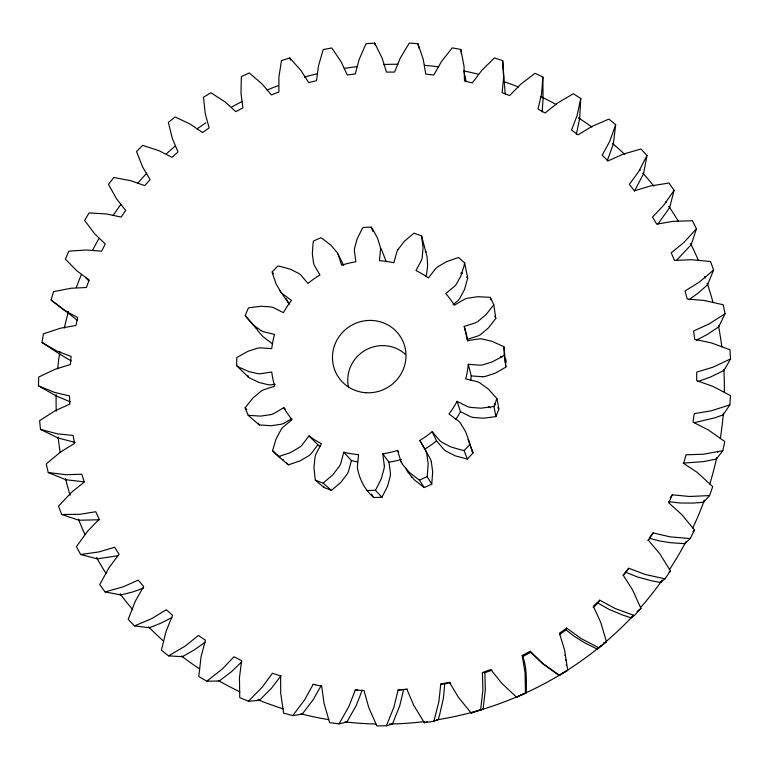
<?xml version="1.0" encoding="UTF-8"?>
<svg xmlns="http://www.w3.org/2000/svg" width="769" height="769" viewBox="0 0 769 769"><rect width="100%" height="100%" fill="white"/><g stroke="black" fill="none" stroke-linecap="round" stroke-linejoin="round"><path stroke-width="1.15" d="M70.171 401.774L56.127 395.92L38.45 385.827L38.719 377.041L55.243 369.216L70.364 364.525L71.104 356.46L56.944 351.039L42.026 342.474L43.42 333.823L60.568 328.19L75.958 325.47L77.717 317.578L64.558 310.416L51.081 300.045L53.542 291.653L71.046 288.25L86.455 287.5L89.185 279.906L77.236 271.149L65.365 259.163L68.864 251.165L86.426 249.983L101.614 251.194L105.276 244.004L94.693 233.805L84.609 220.434L89.069 212.926L106.43 213.965L121.166 217.079L125.683 210.398L116.619 198.94L108.467 184.397L113.802 177.495L130.701 180.705L144.764 185.637L150.07 179.562L142.65 167.036L136.526 151.551L142.659 145.36L158.847 150.657L172.025 157.318L178.023 151.935L172.362 138.555L168.353 122.377L175.188 116.975L190.424 124.251L202.526 132.528L209.139 127.914L205.304 113.879L203.468 97.259L210.908 92.722L224.961 101.864L235.804 111.62L242.927 107.843L240.985 93.366L241.351 76.554L249.281 72.949L261.95 83.821L271.37 94.895L278.897 92.011L278.887 77.313L281.464 60.578L289.769 57.944L300.852 70.373L308.705 82.61L316.53 80.658L318.462 65.971L323.211 49.552L331.775 47.957L341.109 61.751L347.261 74.958L355.259 73.978L359.123 59.521L366.006 43.689L374.714 43.141L382.126 58.108L386.471 72.084L394.535 72.094L400.284 58.108L409.223 43.093L417.932 43.622L423.296 59.53L425.747 74.064L433.754 75.074L441.329 61.78L452.22 47.851L460.814 49.456L464.005 66.067L464.495 80.928L472.32 82.937L481.644 70.556L494.352 57.944L502.686 60.616L503.628 77.669L502.109 92.636L509.626 95.616L520.584 84.359L534.945 73.295L542.885 77.015L541.53 94.231L538.002 109.054L545.086 112.985L557.525 103.065L573.347 93.751L580.768 98.48L579.643 118.58L576.308 134.373M542.885 77.015L543.058 99.288L542.126 111.89M56.127 395.92L56.147 394.862M450.48 682.632L444.751 683.872L443.357 698.512L439.58 715.016L438.167 719.63L433.899 721.274L424.353 722.706L413.809 705.442L406.878 689.264L398.092 689.995L393.939 707.076L386.423 725.773L376.829 725.907L368.716 707.442L364.025 690.533L355.268 690.081L348.934 706.394L339.071 723.84L329.622 722.677L324.066 703.375L321.673 686.054L313.118 684.439L304.745 699.684L292.768 715.583L283.636 713.171L280.704 693.388L280.618 675.98L272.437 673.25L262.219 687.169L248.397 701.241L239.755 697.646L239.447 677.749L241.629 660.581L233.959 656.793L222.135 669.165L206.755 681.19L198.758 676.489L201.045 656.851L205.41 640.212L198.383 635.463L185.194 646.085L168.584 655.89L161.365 650.209L166.142 631.157L172.564 615.335L166.306 609.721L152.022 618.459L134.508 625.918L128.183 619.362L135.315 601.223L143.64 586.478L138.237 580.124L123.146 586.853L105.074 591.899L99.73 584.613L109.025 567.676L119.07 554.218L114.6 547.249L98.99 551.911L80.687 554.516L76.41 546.634L87.656 531.158L99.201 519.2L95.731 511.731L79.88 514.298L61.674 514.49L58.511 506.156L71.479 492.352L84.282 482.057L81.85 474.242L66.038 474.713L48.245 472.541L46.217 463.918L60.645 451.97L74.478 443.453L73.103 435.427L57.588 433.851L40.497 429.41L39.623 420.633L55.243 410.694L69.844 404.061L69.527 395.948L54.58 392.401L38.45 385.827M491.891 670.174L484.864 672.74L485.345 689.735L483.095 709.133L471.253 713.084L458.449 697.358L449.394 682.228L440.752 684.131L438.888 701.664L433.899 721.274M480.558 710.373L482.903 690.226L482.403 672.567L490.747 669.511L501.773 683.314L516.585 697.195L525.458 693.254L525.092 672.942L522.238 655.496L530.101 651.353L542.885 663.551L559.447 675.326L567.705 670.222L564.619 650.151L559.457 633.252L566.695 628.09L580.989 638.472L598.955 647.911L606.453 641.759L600.704 622.304L593.322 606.27L599.791 600.205L615.325 608.577L634.348 615.517L640.923 608.442L632.627 589.967L623.178 575.106L628.754 568.253L645.22 574.472L664.935 578.817L670.472 570.954L659.802 553.815L648.478 540.376L653.054 532.888L670.126 536.858L690.149 538.55L694.542 530.072L681.719 514.567L668.751 502.801L672.26 494.813L689.61 496.495L709.547 495.563L712.728 486.633L697.291 472.445L683.112 463.063M525.458 693.254L526.323 692.648C526.304 680.392 527.13 666.685 522.238 655.496M723.341 413.155L723.196 414.837L714.959 417.788L694.071 422.719M723.196 414.837L729.839 404.869L730.492 395.583L712.94 386.384L696.685 380.607L696.743 372.1L713.017 367.169L730.55 358.931L729.935 349.722L711.46 342.936L694.715 339.331L693.619 330.968L708.951 324.047L725.061 313.733L723.216 304.784L704.164 300.458L687.226 299.035L685.035 290.961L699.156 282.242L713.584 270.092L710.575 261.547L691.283 259.701L674.461 260.441L671.212 252.799L683.92 242.466L696.464 228.739L692.36 220.741L673.163 221.347L656.726 224.173L652.516 217.089L663.618 205.371L674.096 190.356L668.992 183.032L650.218 186.011L634.444 190.827L629.35 184.406L638.703 171.535L646.989 155.53L640.99 148.984L622.938 154.223L608.058 160.913L602.185 155.242L609.673 141.467L615.681 124.761L608.904 119.089L591.842 126.452L578.086 134.844L571.55 130.009L577.077 115.59L580.768 98.48M607.193 160.971L613.326 144.072L615.681 124.761M71.248 360.978L59.482 354.009L59.79 351.914M407.368 689.245L403.667 689.524L399.678 705.961L392.45 723.965L386.423 725.773M405.955 468.177L406.541 469.772A19.975 19.754 -30.3 0 0 407.887 472.185L414.51 480.029L424.248 487.556L431.755 484.191L427.208 476.665L428.179 463.89L426.747 453.306A20.744 20.484 -35.1 0 0 425.834 450.586L419.807 440.426A99.518 96.615 -29.2 0 0 432.188 431.678L439.858 440.666A20.734 20.427 -16.8 0 0 442.137 442.425L450.788 446.904L461.669 450.086L464.12 450.528L467.1 447.481L469.984 444.357L469.388 441.954L465.505 431.428L460.458 423.171A20.744 20.465 -20.3 0 0 458.545 421.037L449 414.039A99.518 96.615 -29.2 0 0 457.065 401.341L467.667 406.647A20.686 20.254 -11.8 0 0 470.455 407.387M431.755 484.191L432.687 471.887L431.303 461.688M421.383 260.441L415.981 270.544A99.518 96.615 -29.2 0 1 428.458 277.926L435.456 268.823A20.35 19.59 -16.2 0 1 437.638 266.92L446.26 261.806L457.411 257.846L458.593 257.548L462.034 260.537L464.63 262.95L463.928 266.42L460.814 276.013L456.517 283.876A20.302 19.513 -17.3 0 1 454.767 286.078L445.78 293.556A99.518 96.615 -29.2 0 1 454.383 305.206L464.514 299.237A20.494 19.85 -13.2 0 1 467.216 298.295L477.693 296.699L490.324 297.363L493.794 304.726L495.803 318.462L488.363 327.969L480.577 334.525A19.696 19.081 -13.6 0 1 478.174 335.88L467.321 339.379A95.856 93.26 -29.2 0 1 467.84 341.061M464.63 262.95L467.696 278.099L464.524 289.471L459.891 298.295A19.561 18.85 -16.9 0 1 458.199 300.419L453.056 304.745M634.435 191.097L643.518 173.881L646.989 155.53M278.416 456.661L290.422 452.614L299.622 447.222A20.532 19.907 -45.7 0 0 301.794 445.338L309.023 435.917L317.885 444.847L310.926 453.912A19.773 19.206 -46.3 0 1 308.83 455.738L299.977 460.929L288.413 464.822L276.167 454.556L272.649 450.355L276.129 438.811L281.146 429.438A20.571 19.994 -46.3 0 1 282.944 427.199L292.037 419.634A99.518 96.615 -29.2 0 1 283.78 407.676L273.629 413.664A20.378 19.648 -43 0 1 270.948 414.587M718.054 451.288L717.823 452.393M716.66 457.93L716.41 459.035L703.606 461.611L683.728 463.082L686.044 454.806L703.356 454.21L722.831 450.701L724.754 441.512L708.46 430.025L693.013 422.133L694.234 413.635L711.171 410.829L729.839 404.869M657.947 224.029L669.645 207.601L674.096 190.356M315.309 480.154L323.095 483.143L332.823 474.771L339.379 466.254A20.648 20.157 -46.9 0 0 340.686 463.669L343.801 452.22L351.414 460.583L348.434 471.56A19.879 19.446 -47.7 0 1 347.155 474.108L340.859 482.317L331.497 490.372L323.989 487.488L315.309 480.154L313.954 467.562L315.04 456.978A20.676 20.234 -46.7 0 1 315.857 454.229L321.471 443.761A99.518 96.615 -29.2 0 1 309.023 435.917M77.275 320.317L68.124 312.973L68.412 311.954M362.237 690.187L356.124 705.721L346.829 722.11L339.071 723.84M676.605 260.278L691.177 244.734L696.464 228.739M493.794 304.726L486.066 314.588L477.972 321.394A20.446 19.763 -14.1 0 1 475.482 322.797L464.216 326.441A99.518 96.615 -29.2 0 1 467.571 340.648L479.298 338.869A20.628 20.1 -11.5 0 1 482.163 339.004L492.054 341.321L502.907 346.261L503.964 346.886L504.185 351.52L504.243 355.134L501.167 357.191L491.843 362.055L482.98 364.794A20.59 20.023 -11.9 0 1 480.116 365.169L468.263 364.314A99.518 96.615 -29.2 0 1 465.754 378.906L477.222 381.674A20.715 20.321 -12.7 0 1 479.885 382.924L488.478 389.172L496.937 398.611L493.929 406.465L495.967 416.587L483.691 418.221L473.358 417.471A19.917 19.533 -10.9 0 1 470.676 416.75L460.468 411.617L457.065 401.341M496.937 398.611L498.86 409.021L495.967 416.587M704.375 500.129L703.587 502.272L693.58 503.051L680.344 503.022L668.588 501.705M559.476 634.588L566.013 629.917L566.695 628.09M272.649 343.772A19.398 18.6 -35.8 0 1 271.495 343.157L262.806 336.447L257.884 330.872L256.423 328.171M261.037 330.564L254.001 325.46L247.31 318.299L245.263 315.521L246.57 312.214L248.377 308.004L249.541 307.725L261.018 306.254L270.765 306.927A20.157 19.292 -36.9 0 1 273.418 307.619L283.444 312.647A99.518 96.615 -29.2 0 1 291.48 300.4L282.502 293.806A20.061 19.148 -31.7 0 1 280.723 291.797L276.109 284.021L272.697 274.139L272.188 271.899L275.004 268.929L277.897 266.036L280.214 266.42L290.461 269.256L298.632 273.36A20.071 19.167 -33 0 1 300.775 274.994L307.956 283.425A99.518 96.615 -29.2 0 1 319.991 274.975L314.367 265.449A20.052 19.138 -27.6 0 1 313.521 262.911L312.329 253.914L313.031 243.398L313.435 241.11L317.145 239.361L320.904 237.727L322.865 238.948L331.112 245.417L336.976 252.299A20.052 19.129 -28.9 0 1 338.302 254.626M689.159 299.612L698.3 292.941L707.653 284.713L713.584 270.092M425.642 276.504L426.016 275.629A19.436 18.658 -20.7 0 0 426.757 273.082L427.641 265.545L427.093 256.827L421.566 235.852L413.895 233.19L404.456 241.235L398.121 249.387M321.163 685.564L313.243 699.607L302.207 714.161L292.768 715.583M696.147 340.34L707.326 334.428L718.669 326.873L725.061 313.733M685.688 542.174L685.958 541.664M685.419 542.683L684.881 543.702L670.087 542.664L659.071 540.867L649.469 538.319M697.781 381.597L710.594 376.993L723.917 370.504L730.55 358.931M648.373 539.588L647.825 540.492M343.801 452.22A99.518 96.615 -29.2 0 0 358.546 454.652L357.383 466.447A20.734 20.417 -42.7 0 0 357.681 469.301C359.777 480.087 365.362 490.372 373.772 497.533L381.933 497.293L387.557 486.239L390.258 476.261A19.946 19.638 -45.7 0 0 390.46 473.493L388.96 462.188L382.779 453.854A99.518 96.615 -29.2 0 0 397.515 450.432L398.765 452.316M366.976 490.545L375.455 490.286L381.299 478.818L384.116 468.456A20.725 20.359 -44.7 0 0 384.327 465.581M281.108 675.701L271.515 688.207L259.413 700.357L248.397 701.241M283.751 423.373A19.638 18.975 -43.4 0 1 281.156 424.257L271.169 425.718L259.249 424.949L248.214 415.327L245.08 407.849L252.953 397.977L261.056 391.19A20.427 19.734 -43.9 0 1 263.536 389.796L274.648 386.201A99.518 96.615 -29.2 0 1 271.755 372.013L260.297 373.753A20.244 19.417 -39.5 0 1 257.519 373.609L248.877 371.6L239.755 367.553L236.737 365.775L236.679 362.228L236.756 357.672L237.756 356.979L248.041 351.27L257.519 348.203A20.282 19.485 -40.7 0 1 260.297 347.838L271.717 348.655A99.518 96.615 -29.2 0 1 274.533 334.4L263.565 331.747A20.129 19.244 -35.7 0 1 261.047 330.555M593.216 607.472L597.878 603.069L599.791 600.205M670.299 497.697L672.26 494.813M623.111 575.616L625.774 572.299L637.712 577.067L651.718 580.835L660.59 582.479L662.282 580.124A336.034 327.988 -29.2 0 1 640.75 607.327M649.18 538.223L653.054 532.888M625.774 572.299L628.754 568.253M716.41 459.035L722.831 450.701M703.587 502.272L709.547 495.563M467.994 439.387L472.925 453.085L467.283 459.035L455.315 455.863L446.107 451.211A19.965 19.696 -15.9 0 1 443.905 449.519L436.532 440.839L432.188 431.678M637.078 611.442L640.923 608.442M241.831 661.763L231.507 671.673L219.232 681.036L206.755 681.19M633.137 615.709L631.138 617.824L622.534 615.008L609.106 609.404L597.878 603.069M692.984 531.629L694.542 530.072M684.881 543.702L690.149 538.55M668.953 572.271L670.472 570.954M660.59 582.479L664.935 578.817M606.453 641.759L603.386 643.836M601.147 645.7L598.888 647.546M598.436 647.911L597.071 649.007L585.084 643.019L574.789 636.684L566.013 629.917M205.015 642.307L194.326 649.892L182.368 656.668L168.584 655.89M631.138 617.824L634.348 615.517M503.964 346.886L505.887 367.101L495.226 373.205L485.412 376.397M516.585 697.195L519.921 695.512M291.864 418.596L283.742 423.363M530.101 651.353L542.385 663.484L559.034 675.393L567.705 670.222M171.891 617.536L161.106 623.092L149.436 627.764L134.508 625.918M597.071 649.007L598.955 647.911M530.783 652.314L523.208 656.303M427.208 476.665L419.403 480.164L409.3 472.358L402.418 464.226M471.253 713.084L474.137 711.738M526.323 692.648L520.459 695.282M143.572 588.102L132.96 591.88L120.954 594.956L105.074 591.899M424.353 722.706L427.131 721.687M483.095 709.133L480.298 709.97M479.741 710.143L478.068 710.633M476.943 710.95L475.819 711.267M270.948 414.597L260.585 416.116L248.214 415.327M460.727 273.168L461.871 272.889L462.621 273.514M117.868 555.718L97.327 558.88L80.687 554.516M493.929 406.465L481.173 408.176L470.455 407.397M438.167 719.63L436.446 719.909M275.196 384.25L270.832 384.846A19.504 18.754 -39.8 0 1 268.15 384.711L258.99 382.462L249.06 377.723L236.737 365.775M434.149 720.265L434.725 720.178M99.759 519.748L78.88 520.238L61.674 514.49M398.092 689.995L403.667 689.524M355.268 690.081L357.652 689.918M440.752 684.131L444.751 683.872M482.653 376.743L471.243 375.916L468.263 364.314M313.118 684.439L315.29 684.372M392.45 723.965L391.296 723.994A336.034 327.988 -29.2 0 0 424.69 721.562M398.131 249.387A20.215 19.379 -19.7 0 0 396.852 251.848L393.882 262.767A99.518 96.615 -29.2 0 0 379.434 260.662L380.54 249.492A20.081 19.177 -24.9 0 0 380.232 246.811L377.56 238.15L372.513 228.989L371.196 227.115L367.111 227.259L363.035 227.518L361.776 229.518L357.037 239.149L354.624 248.041A20.109 19.215 -23.6 0 0 354.403 250.742L355.864 261.768A99.518 96.615 -29.2 0 0 341.59 265.209L338.293 254.635M390.719 724.014L389.556 724.033M84.225 481.884L65.798 479.721L48.245 472.541M482.403 672.567L484.864 672.74M346.829 722.11L345.118 721.918M75.141 442.425L58.213 438.051L40.497 429.41M302.207 714.161L301.102 713.882M503.753 81.629L504.435 83.312L505.156 93.981M425.257 251.54L426.17 251.886M259.413 700.357L258.365 699.934M540.694 96.586L541.645 97.048M500.408 356.355L501.994 357.133M542.126 97.279L543.077 97.74M219.232 681.036L218.261 680.488M504.589 358.546L505.608 359.142M578.759 117.993L579.643 118.58M42.026 342.474L59.482 354.009M488.613 406.455L490.43 407.849M51.081 300.045L68.124 312.973M182.368 656.668L181.494 655.986M272.534 450.951L279.954 457.036M612.518 143.37L613.326 144.072M323.095 483.143L331.497 490.372M245.08 407.849L246.791 409.368M288.413 464.822L285.885 462.457M466.629 277.1L467.696 278.099M88.906 280.935L87.647 279.685M149.436 627.764L148.667 626.985M87.33 279.368L85.926 277.917M283.78 407.676L285.405 409.329M283.425 460.025L282.732 459.324M375.455 490.286L381.933 497.293M639.558 169.507L640.289 170.295M494.342 403.533L495.534 404.859M642.807 173.083L643.518 173.881M245.263 315.521L256.25 328.632M497.793 407.599L498.86 409.021M120.954 594.956L120.3 594.081M665.666 201.834L666.281 202.708M279.551 290.201L289.288 304.207L286.145 298.632M373.772 497.533L372.138 495.063M272.188 271.899L273.514 273.851M669.04 206.707L669.645 207.601M419.403 480.164L424.248 487.556M371.514 494.044L371.821 494.554M419.807 440.426L430.4 459.074A19.975 19.744 -35.7 0 1 431.294 461.688M380.934 248.493L381.472 249.464M97.327 558.88L96.798 557.938M381.741 249.944L386.221 261.748M690.697 243.763L691.177 244.734M338.043 254.116L343.618 265.343M471.484 449.163L472.041 450.374M259.249 424.949L258.442 423.161M494.813 316.213L495.803 318.462M401.024 461.717L397.515 450.432M411.598 477.136L411.309 476.424M472.397 451.201L472.906 452.432M289.769 57.944L290.692 60.145M78.88 520.238L78.476 519.238M371.196 227.115L372.898 231.45M464.12 450.528L467.283 459.035M704.76 276.456L705.317 277.993M707.307 283.674L707.653 284.713M469.984 444.357L472.925 453.085M374.714 43.141L375.33 45.4M464.063 71.892L464.428 73.363M65.798 479.721L65.538 478.683M464.216 326.441L467.321 339.379M421.566 235.852L423.075 247.724L422.171 257.798A20.177 19.312 -21 0 1 421.402 260.441M604.146 642.5L604.28 643.086M464.889 75.333L466.177 81.879M417.932 43.622L418.874 48.168M323.989 487.488L323.759 486.335M718.467 325.787L718.669 326.873M564.84 655.101L564.936 655.63M565.58 659.293L565.744 660.34M490.324 297.363L490.689 299.689M460.814 49.456L461.438 53.974M382.779 453.854L384.317 465.581M504.243 355.134L505.887 367.101M566.33 664.464L566.484 665.666M58.213 438.051L58.088 436.994M502.686 60.616L504.253 81.793M723.86 369.399L723.917 370.504M248.099 377.137L248.07 375.666M505.752 359.036A125.078 121.944 -29.2 0 1 506.242 362.295M348.617 387.614A34.394 33.519 -29.2 0 1 365.044 350.385A34.394 33.519 -29.2 0 1 405.561 354.461M690.812 244.004A336.034 327.988 -29.2 0 1 698.233 260.028M707.134 283.184A336.034 327.988 -29.2 0 1 713.036 302.467M718.438 325.662A336.034 327.988 -29.2 0 1 721.831 346.934M723.869 369.495A336.034 327.988 -29.2 0 1 724.321 392.478M723.235 414.395A336.034 327.988 -29.2 0 1 720.322 438.58M716.631 458.036A336.034 327.988 -29.2 0 1 709.777 484.057M704.144 500.754A336.034 327.988 -29.2 0 1 692.792 527.957M685.371 542.779A336.034 327.988 -29.2 0 1 669.645 569.348M633.512 615.315A336.034 327.988 -29.2 0 1 437.715 719.707M375.945 724.014A336.034 327.988 -29.2 0 1 345.204 721.928M328.834 719.659A336.034 327.988 -29.2 0 1 301.208 713.911M283.175 708.816A336.034 327.988 -29.2 0 1 257.923 699.761M239.861 691.792A336.034 327.988 -29.2 0 1 218.348 680.536M199.738 669.049A336.034 327.988 -29.2 0 1 182.022 656.399M163.557 641.135A336.034 327.988 -29.2 0 1 148.85 627.177M132.787 609.682A336.034 327.988 -29.2 0 1 120.224 593.985M106.151 573.626A336.034 327.988 -29.2 0 1 96.548 557.487M84.955 534.513A336.034 327.988 -29.2 0 1 78.573 519.479M70.142 495.332A336.034 327.988 -29.2 0 1 65.509 478.568M60.203 452.499A336.034 327.988 -29.2 0 1 58.165 437.638M56.252 411.223A336.034 327.988 -29.2 0 1 56.137 395.122M57.685 368.774A336.034 327.988 -29.2 0 1 59.819 351.712M64.308 328.094A336.034 327.988 -29.2 0 1 68.547 311.474M76.304 287.568A336.034 327.988 -29.2 0 1 81.399 274.533M92.472 250.54A336.034 327.988 -29.2 0 1 98.711 238.899M113.178 215.407A336.034 327.988 -29.2 0 1 120.762 204.612M137.93 183.032A336.034 327.988 -29.2 0 1 146.744 173.227M166.354 153.858A336.034 327.988 -29.2 0 1 175.351 145.937M197.056 128.952A336.034 327.988 -29.2 0 1 205.909 122.79M231.45 107.17A336.034 327.988 -29.2 0 1 242.033 101.546M267.074 90.04A336.034 327.988 -29.2 0 1 278.234 85.676M304.428 77.121A336.034 327.988 -29.2 0 1 317.184 73.776M344.224 68.393A336.034 327.988 -29.2 0 1 357.287 66.595M383.587 64.519A336.034 327.988 -29.2 0 1 397.977 64.25M424.353 65.346A336.034 327.988 -29.2 0 1 438.695 66.816M463.774 70.911A336.034 327.988 -29.2 0 1 478.26 74.18M503.493 81.543A336.034 327.988 -29.2 0 1 518.556 87.003M540.636 96.558A336.034 327.988 -29.2 0 1 555.968 104.382M578.653 117.926A336.034 327.988 -29.2 0 1 591.919 127.077M612.71 143.543A336.034 327.988 -29.2 0 1 624.716 154.406M643.24 173.563A336.034 327.988 -29.2 0 1 653.737 185.992M668.972 206.611A336.034 327.988 -29.2 0 1 678.421 221.376M402.427 464.216A20.744 20.494 -30.2 0 1 401.014 461.717M471.243 375.916A95.856 93.26 -29.2 0 1 470.715 380.347M460.468 411.617A95.856 93.26 -29.2 0 1 455.834 419.393M436.532 440.839A95.856 93.26 -29.2 0 1 424.613 449.269M401.399 459.429A95.856 93.26 -29.2 0 1 388.96 462.188M357.575 461.881A95.856 93.26 -29.2 0 1 351.414 460.583M320.039 446.395A95.856 93.26 -29.2 0 1 317.885 444.847M485.412 376.387A19.821 19.321 -11.2 0 1 482.653 376.752M365.775 392.709A37.018 35.932 -29.2 0 0 402.648 340.696A37.018 35.932 -29.2 0 0 339.254 336.389A37.018 35.932 -29.2 0 0 365.775 392.709"/></g></svg>
